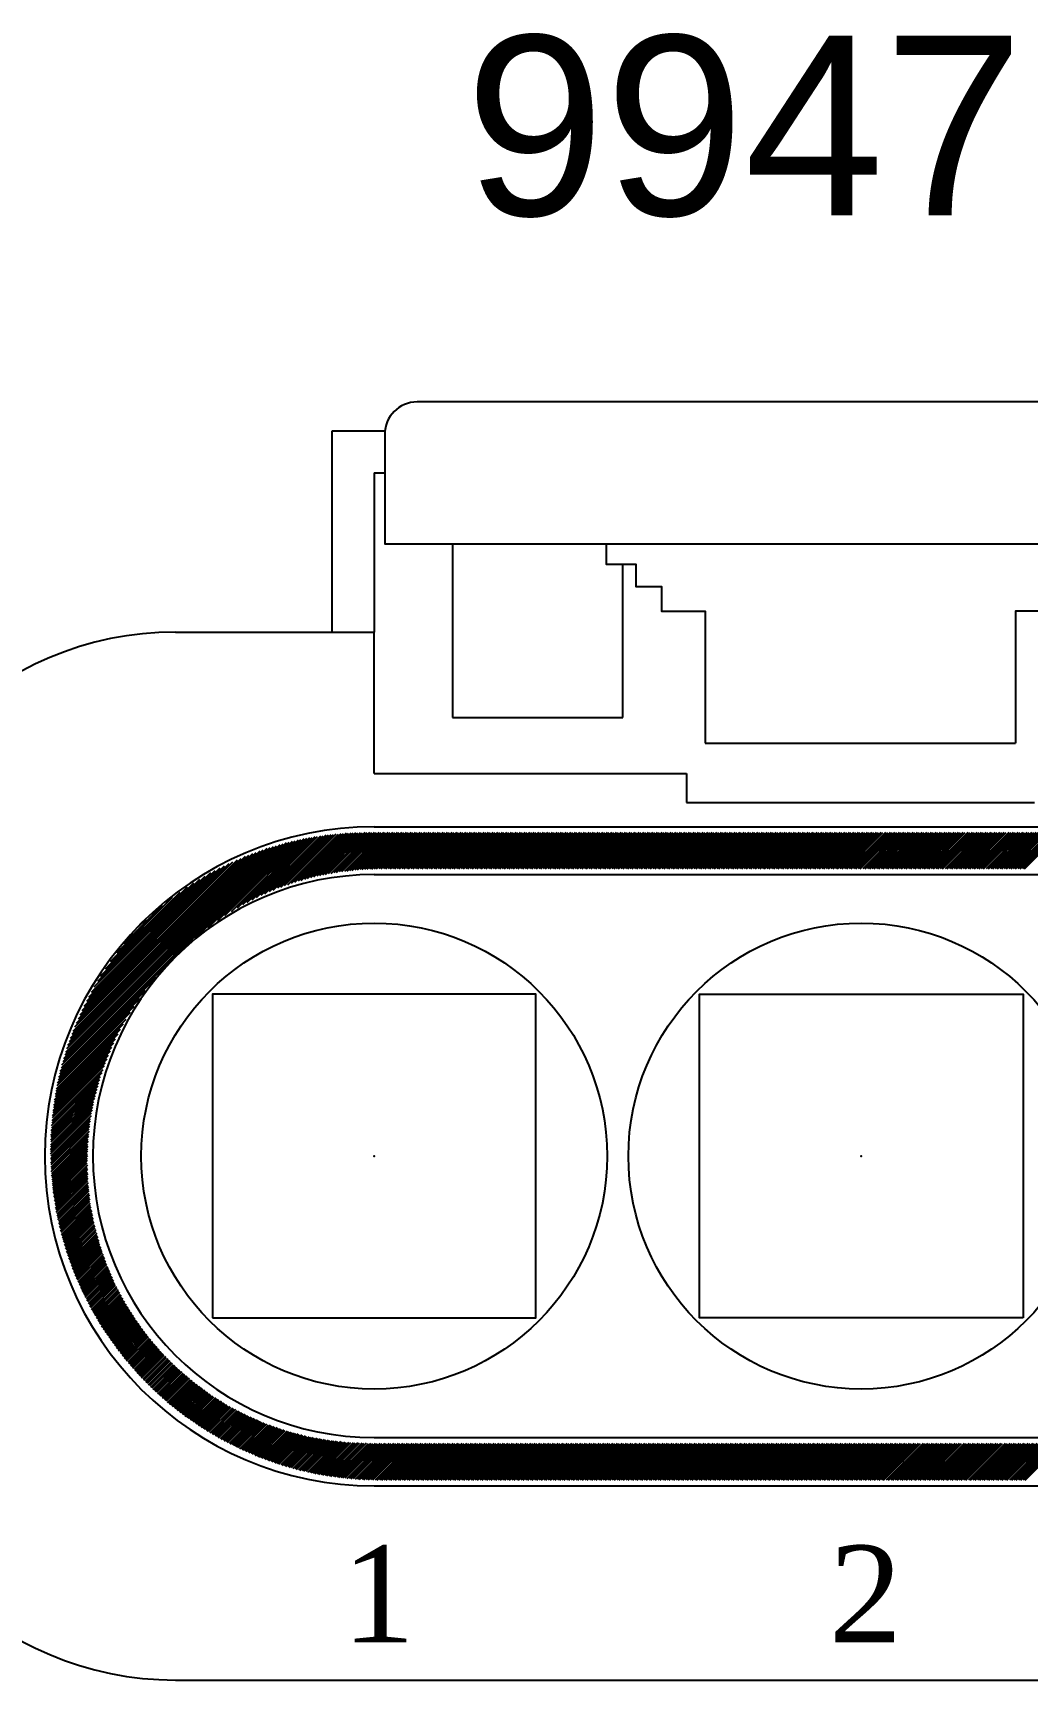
# Model space of a CAD drawing. Header units: millimetres. Extents: x -78 to 6757, y -2226 to 2184.
# Drawn here: x 2584.38 to 2612.05, y 1163.89 to 1209.71 of the extents above; entities that cross this region are included whole.
import ezdxf

# ---------------------------------------------------------------- set-up
doc = ezdxf.new("R2010")
doc.units = ezdxf.units.MM
doc.layers.add('LAYER_0', color=7, linetype='Continuous')
doc.layers.add('SYMBOLS', color=7, linetype='Continuous')
doc.styles.get("Standard").update_dxf_attribs({"font": 'TIMES.TTF'})
doc.linetypes.add('ZIPPED_TUBE', pattern='A,0.0001,-0.25,["~",Standard,S=1,R=0,X=-0.3,Y=-0.6],-0.25', length=0.5001)

# ---------------------------------------------------------------- blocks, each defined once
blk = doc.blocks.new('AMP10_34', base_point=(100.53, 76.388))
at = {"layer": 'LAYER_0', "color": 7}
for points in [[(114.21, 96.307), (86.795, 96.307)], [(84.17, 89.195), (84.17, 95.413)], [(84.17, 95.413), (85.796, 95.413)], [(85.796, 95.307), (85.796, 91.925), (115.21, 91.924), (115.21, 95.31)], [(85.47, 94.113), (85.47, 89.195)], [(85.47, 94.113), (85.796, 94.113)], [(87.887, 91.925), (87.887, 86.56)], [(92.647, 91.925), (92.647, 91.294), (93.557, 91.294), (93.557, 90.603), (94.358, 90.603), (94.358, 89.838), (95.705, 89.838), (95.705, 85.759)], [(108.36, 91.925), (108.36, 91.294), (107.45, 91.294), (107.45, 90.603), (106.65, 90.603), (106.65, 89.838), (105.3, 89.838), (105.3, 85.759)], [(93.155, 86.56), (93.155, 91.294)], [(79.33, 89.195), (85.47, 89.195)], [(85.47, 84.826), (85.47, 89.195)], [(87.887, 86.56), (93.155, 86.56)], [(95.705, 85.759), (105.3, 85.759)], [(85.47, 84.826), (95.124, 84.826)], [(95.124, 84.826), (95.124, 83.926)], [(95.124, 83.926), (105.88, 83.926)], [(84.599, 82.976), (83.118, 81.496)], [(83.215, 81.522), (84.675, 82.982)], [(84.748, 82.984), (83.312, 81.548)], [(83.409, 81.575), (84.82, 82.986)], [(84.894, 82.989), (83.505, 81.6)], [(83.602, 81.627), (84.967, 82.992)], [(85.04, 82.994), (83.699, 81.653)], [(83.787, 81.671), (85.113, 82.996)], [(85.185, 82.998), (83.875, 81.687)], [(83.962, 81.704), (85.258, 83)], [(85.33, 83.001), (84.048, 81.719)], [(84.135, 81.736), (85.4, 83.001)], [(85.471, 83.001), (84.222, 81.752)], [(84.308, 81.768), (85.541, 83.001)], [(85.612, 83.001), (84.392, 81.781)], [(84.472, 81.791), (85.683, 83.001)], [(85.753, 83.001), (84.551, 81.8)], [(84.632, 81.81), (85.824, 83.001)], [(85.894, 83.001), (84.711, 81.819)], [(84.792, 81.828), (85.965, 83.001)], [(86.035, 83.001), (84.871, 81.837)], [(84.952, 81.847), (86.106, 83.001)], [(86.176, 83.001), (85.029, 81.854)], [(85.103, 81.857), (86.247, 83.001)], [(86.318, 83.001), (85.175, 81.859)], [(85.249, 81.863), (86.388, 83.001)], [(86.459, 83.001), (85.323, 81.866)], [(85.396, 81.868), (86.529, 83.001)], [(85.469, 83.179), (115.59, 83.179)], [(86.6, 83.001), (85.47, 81.871)], [(85.544, 81.875), (86.67, 83.001)], [(86.741, 83.001), (85.616, 81.877)], [(85.688, 81.878), (86.811, 83.001)], [(86.882, 83.001), (85.759, 81.878)], [(85.829, 81.878), (86.953, 83.001)], [(87.023, 83.001), (85.9, 81.878)], [(85.97, 81.878), (87.094, 83.001)], [(87.164, 83.001), (86.041, 81.878)], [(86.111, 81.878), (87.235, 83.001)], [(87.305, 83.001), (86.182, 81.878)], [(86.253, 81.878), (87.376, 83.001)], [(87.446, 83.001), (86.323, 81.878)], [(86.394, 81.878), (87.517, 83.001)], [(87.588, 83.001), (86.464, 81.878)], [(86.535, 81.878), (87.658, 83.001)], [(87.729, 83.001), (86.605, 81.878)], [(86.676, 81.878), (87.799, 83.001)], [(87.87, 83.001), (86.746, 81.878)], [(86.817, 81.878), (87.94, 83.001)], [(88.011, 83.001), (86.888, 81.878)], [(86.958, 81.878), (88.081, 83.001)], [(88.152, 83.001), (87.029, 81.878)], [(87.099, 81.878), (88.223, 83.001)], [(88.293, 83.001), (87.17, 81.878)], [(87.24, 81.878), (88.364, 83.001)], [(88.434, 83.001), (87.311, 81.878)], [(87.381, 81.878), (88.505, 83.001)], [(88.575, 83.001), (87.452, 81.878)], [(87.523, 81.878), (88.646, 83.001)], [(88.716, 83.001), (87.593, 81.878)], [(87.664, 81.878), (88.787, 83.001)], [(88.858, 83.001), (87.734, 81.878)], [(87.805, 81.878), (88.928, 83.001)], [(88.999, 83.001), (87.875, 81.878)], [(87.946, 81.878), (89.069, 83.001)], [(89.14, 83.001), (88.016, 81.878)], [(88.087, 81.878), (89.21, 83.001)], [(89.281, 83.001), (88.158, 81.878)], [(88.228, 81.878), (89.351, 83.001)], [(89.422, 83.001), (88.299, 81.878)], [(88.369, 81.878), (89.493, 83.001)], [(89.563, 83.001), (88.44, 81.878)], [(88.51, 81.878), (89.634, 83.001)], [(89.704, 83.001), (88.581, 81.878)], [(88.651, 81.878), (89.775, 83.001)], [(89.845, 83.001), (88.722, 81.878)], [(88.793, 81.878), (89.916, 83.001)], [(89.986, 83.001), (88.863, 81.878)], [(88.934, 81.878), (90.057, 83.001)], [(90.128, 83.001), (89.004, 81.878)], [(89.075, 81.878), (90.198, 83.001)], [(90.269, 83.001), (89.145, 81.878)], [(89.216, 81.878), (90.339, 83.001)], [(90.41, 83.001), (89.286, 81.878)], [(89.357, 81.878), (90.48, 83.001)], [(90.551, 83.001), (89.428, 81.878)], [(89.498, 81.878), (90.621, 83.001)], [(90.692, 83.001), (89.569, 81.878)], [(89.639, 81.878), (90.763, 83.001)], [(90.833, 83.001), (89.71, 81.878)], [(89.78, 81.878), (90.904, 83.001)], [(90.974, 83.001), (89.851, 81.878)], [(89.921, 81.878), (91.045, 83.001)], [(91.115, 83.001), (89.992, 81.878)], [(90.063, 81.878), (91.186, 83.001)], [(91.256, 83.001), (90.133, 81.878)], [(90.204, 81.878), (91.327, 83.001)], [(91.398, 83.001), (90.274, 81.878)], [(90.345, 81.878), (91.468, 83.001)], [(91.539, 83.001), (90.415, 81.878)], [(90.486, 81.878), (91.609, 83.001)], [(91.68, 83.001), (90.556, 81.878)], [(90.627, 81.878), (91.75, 83.001)], [(91.821, 83.001), (90.698, 81.878)], [(90.768, 81.878), (91.891, 83.001)], [(91.962, 83.001), (90.839, 81.878)], [(90.909, 81.878), (92.033, 83.001)], [(92.103, 83.001), (90.98, 81.878)], [(91.05, 81.878), (92.174, 83.001)], [(92.244, 83.001), (91.121, 81.878)], [(91.191, 81.878), (92.315, 83.001)], [(92.385, 83.001), (91.262, 81.878)], [(91.333, 81.878), (92.456, 83.001)], [(92.526, 83.001), (91.403, 81.878)], [(91.474, 81.878), (92.597, 83.001)], [(92.668, 83.001), (91.544, 81.878)], [(91.615, 81.878), (92.738, 83.001)], [(92.809, 83.001), (91.685, 81.878)], [(91.756, 81.878), (92.879, 83.001)], [(92.95, 83.001), (91.826, 81.878)], [(91.897, 81.878), (93.02, 83.001)], [(93.091, 83.001), (91.968, 81.878)], [(92.038, 81.878), (93.161, 83.001)], [(93.232, 83.001), (92.109, 81.878)], [(92.179, 81.878), (93.303, 83.001)], [(93.373, 83.001), (92.25, 81.878)], [(92.32, 81.878), (93.444, 83.001)], [(93.514, 83.001), (92.391, 81.878)], [(92.461, 81.878), (93.585, 83.001)], [(93.655, 83.001), (92.532, 81.878)], [(92.603, 81.878), (93.726, 83.001)], [(93.796, 83.001), (92.673, 81.878)], [(92.744, 81.878), (93.867, 83.001)], [(93.938, 83.001), (92.814, 81.878)], [(92.885, 81.878), (94.008, 83.001)], [(94.079, 83.001), (92.955, 81.878)], [(93.026, 81.878), (94.149, 83.001)], [(94.22, 83.001), (93.096, 81.878)], [(93.167, 81.878), (94.29, 83.001)], [(94.361, 83.001), (93.238, 81.878)], [(93.308, 81.878), (94.431, 83.001)], [(94.502, 83.001), (93.379, 81.878)], [(93.449, 81.878), (94.573, 83.001)], [(94.643, 83.001), (93.52, 81.878)], [(93.59, 81.878), (94.714, 83.001)], [(94.784, 83.001), (93.661, 81.878)], [(93.731, 81.878), (94.855, 83.001)], [(94.925, 83.001), (93.802, 81.878)], [(93.873, 81.878), (94.996, 83.001)], [(95.066, 83.001), (93.943, 81.878)], [(94.014, 81.878), (95.137, 83.001)], [(95.208, 83.001), (94.084, 81.878)], [(94.155, 81.878), (95.278, 83.001)], [(95.349, 83.001), (94.225, 81.878)], [(94.296, 81.878), (95.419, 83.001)], [(95.49, 83.001), (94.366, 81.878)], [(94.437, 81.878), (95.56, 83.001)], [(95.631, 83.001), (94.508, 81.878)], [(94.578, 81.878), (95.701, 83.001)], [(95.772, 83.001), (94.649, 81.878)], [(94.719, 81.878), (95.843, 83.001)], [(95.913, 83.001), (94.79, 81.878)], [(94.86, 81.878), (95.984, 83.001)], [(96.054, 83.001), (94.931, 81.878)], [(95.001, 81.878), (96.125, 83.001)], [(96.195, 83.001), (95.072, 81.878)], [(95.143, 81.878), (96.266, 83.001)], [(96.336, 83.001), (95.213, 81.878)], [(95.284, 81.878), (96.407, 83.001)], [(96.478, 83.001), (95.354, 81.878)], [(95.425, 81.878), (96.548, 83.001)], [(96.619, 83.001), (95.495, 81.878)], [(95.566, 81.878), (96.689, 83.001)], [(96.76, 83.001), (95.636, 81.878)], [(95.707, 81.878), (96.83, 83.001)], [(96.901, 83.001), (95.778, 81.878)], [(95.848, 81.878), (96.971, 83.001)], [(97.042, 83.001), (95.919, 81.878)], [(95.989, 81.878), (97.113, 83.001)], [(97.183, 83.001), (96.06, 81.878)], [(96.13, 81.878), (97.254, 83.001)], [(97.324, 83.001), (96.201, 81.878)], [(96.271, 81.878), (97.395, 83.001)], [(97.465, 83.001), (96.342, 81.878)], [(96.413, 81.878), (97.536, 83.001)], [(97.606, 83.001), (96.483, 81.878)], [(96.554, 81.878), (97.677, 83.001)], [(97.748, 83.001), (96.624, 81.878)], [(96.695, 81.878), (97.818, 83.001)], [(97.889, 83.001), (96.765, 81.878)], [(96.836, 81.878), (97.959, 83.001)], [(98.03, 83.001), (96.906, 81.878)], [(96.977, 81.878), (98.1, 83.001)], [(98.171, 83.001), (97.048, 81.878)], [(97.118, 81.878), (98.241, 83.001)], [(98.312, 83.001), (97.189, 81.878)], [(97.259, 81.878), (98.383, 83.001)], [(98.453, 83.001), (97.33, 81.878)], [(97.4, 81.878), (98.524, 83.001)], [(98.594, 83.001), (97.471, 81.878)], [(97.541, 81.878), (98.665, 83.001)], [(98.735, 83.001), (97.612, 81.878)], [(97.683, 81.878), (98.806, 83.001)], [(98.876, 83.001), (97.753, 81.878)], [(97.824, 81.878), (98.947, 83.001)], [(99.018, 83.001), (97.894, 81.878)], [(97.965, 81.878), (99.088, 83.001)], [(99.159, 83.001), (98.035, 81.878)], [(98.106, 81.878), (99.229, 83.001)], [(99.3, 83.001), (98.176, 81.878)], [(98.247, 81.878), (99.37, 83.001)], [(99.441, 83.001), (98.318, 81.878)], [(98.388, 81.878), (99.511, 83.001)], [(99.582, 83.001), (98.459, 81.878)], [(98.529, 81.878), (99.653, 83.001)], [(99.723, 83.001), (98.6, 81.878)], [(98.67, 81.878), (99.794, 83.001)], [(99.864, 83.001), (98.741, 81.878)], [(98.811, 81.878), (99.935, 83.001)], [(100.01, 83.001), (98.882, 81.878)], [(98.953, 81.878), (100.08, 83.001)], [(100.15, 83.001), (99.023, 81.878)], [(99.094, 81.878), (100.22, 83.001)], [(100.29, 83.001), (99.164, 81.878)], [(99.235, 81.878), (100.36, 83.001)], [(100.43, 83.001), (99.305, 81.878)], [(99.376, 81.878), (100.5, 83.001)], [(100.57, 83.001), (99.446, 81.878)], [(99.517, 81.878), (100.64, 83.001)], [(100.71, 83.001), (99.588, 81.878)], [(99.658, 81.878), (100.78, 83.001)], [(100.85, 83.001), (99.729, 81.878)], [(99.799, 81.878), (100.92, 83.001)], [(100.99, 83.001), (99.87, 81.878)], [(99.94, 81.878), (101.06, 83.001)], [(101.13, 83.001), (100.01, 81.878)], [(100.08, 81.878), (101.2, 83.001)], [(101.28, 83.001), (100.15, 81.878)], [(100.22, 81.878), (101.35, 83.001)], [(101.42, 83.001), (100.29, 81.878)], [(100.36, 81.878), (101.49, 83.001)], [(101.56, 83.001), (100.43, 81.878)], [(100.5, 81.878), (101.63, 83.001)], [(101.7, 83.001), (100.58, 81.878)], [(100.65, 81.878), (101.77, 83.001)], [(101.84, 83.001), (100.72, 81.878)], [(100.79, 81.878), (101.91, 83.001)], [(101.98, 83.001), (100.86, 81.878)], [(100.93, 81.878), (102.05, 83.001)], [(102.12, 83.001), (101, 81.878)], [(101.07, 81.878), (102.19, 83.001)], [(102.26, 83.001), (101.14, 81.878)], [(101.21, 81.878), (102.33, 83.001)], [(102.4, 83.001), (101.28, 81.878)], [(101.35, 81.878), (102.47, 83.001)], [(102.55, 83.001), (101.42, 81.878)], [(101.49, 81.878), (102.62, 83.001)], [(102.69, 83.001), (101.56, 81.878)], [(101.63, 81.878), (102.76, 83.001)], [(102.83, 83.001), (101.7, 81.878)], [(101.77, 81.878), (102.9, 83.001)], [(102.97, 83.001), (101.85, 81.878)], [(101.92, 81.878), (103.04, 83.001)], [(103.11, 83.001), (101.99, 81.878)], [(102.06, 81.878), (103.18, 83.001)], [(103.25, 83.001), (102.13, 81.878)], [(102.2, 81.878), (103.32, 83.001)], [(103.39, 83.001), (102.27, 81.878)], [(102.34, 81.878), (103.46, 83.001)], [(103.53, 83.001), (102.41, 81.878)], [(102.48, 81.878), (103.6, 83.001)], [(103.67, 83.001), (102.55, 81.878)], [(102.62, 81.878), (103.74, 83.001)], [(103.82, 83.001), (102.69, 81.878)], [(102.76, 81.878), (103.89, 83.001)], [(103.96, 83.001), (102.83, 81.878)], [(102.9, 81.878), (104.03, 83.001)], [(104.1, 83.001), (102.97, 81.878)], [(103.04, 81.878), (104.17, 83.001)], [(104.24, 83.001), (103.12, 81.878)], [(103.19, 81.878), (104.31, 83.001)], [(104.38, 83.001), (103.26, 81.878)], [(103.33, 81.878), (104.45, 83.001)], [(104.52, 83.001), (103.4, 81.878)], [(103.47, 81.878), (104.59, 83.001)], [(104.66, 83.001), (103.54, 81.878)], [(103.61, 81.878), (104.73, 83.001)], [(104.8, 83.001), (103.68, 81.878)], [(103.75, 81.878), (104.87, 83.001)], [(104.94, 83.001), (103.82, 81.878)], [(103.89, 81.878), (105.01, 83.001)], [(105.09, 83.001), (103.96, 81.878)], [(104.03, 81.878), (105.16, 83.001)], [(105.23, 83.001), (104.1, 81.878)], [(104.17, 81.878), (105.3, 83.001)], [(105.37, 83.001), (104.24, 81.878)], [(104.31, 81.878), (105.44, 83.001)], [(105.51, 83.001), (104.39, 81.878)], [(104.46, 81.878), (105.58, 83.001)], [(105.65, 83.001), (104.53, 81.878)], [(104.6, 81.878), (105.72, 83.001)], [(105.79, 83.001), (104.67, 81.878)], [(104.74, 81.878), (105.86, 83.001)], [(105.93, 83.001), (104.81, 81.878)], [(104.88, 81.878), (106, 83.001)], [(106.07, 83.001), (104.95, 81.878)], [(105.02, 81.878), (106.14, 83.001)], [(106.21, 83.001), (105.09, 81.878)], [(105.16, 81.878), (106.28, 83.001)], [(106.36, 83.001), (105.23, 81.878)], [(105.3, 81.878), (106.43, 83.001)], [(106.5, 83.001), (105.37, 81.878)], [(105.44, 81.878), (106.57, 83.001)], [(106.64, 83.001), (105.51, 81.878)], [(105.58, 81.878), (106.71, 83.001)], [(75.766, 75.625), (82.843, 82.702)], [(82.751, 82.681), (75.788, 75.718)], [(75.817, 75.817), (82.651, 82.651)], [(82.552, 82.622), (75.846, 75.916)], [(75.875, 76.016), (82.451, 82.592)], [(82.351, 82.563), (75.904, 76.116)], [(75.933, 76.215), (82.251, 82.533)], [(82.15, 82.503), (75.961, 76.314)], [(82.933, 82.721), (79.94, 79.728)], [(80.338, 80.056), (83.025, 82.742)], [(83.115, 82.762), (80.625, 80.272)], [(80.857, 80.434), (83.205, 82.782)], [(83.297, 82.803), (81.048, 80.554)], [(81.239, 80.674), (83.387, 82.823)], [(83.471, 82.836), (81.4, 80.765)], [(81.545, 80.84), (83.555, 82.849)], [(83.639, 82.863), (81.69, 80.913)], [(81.835, 80.988), (83.722, 82.876)], [(83.806, 82.889), (81.967, 81.05)], [(82.094, 81.106), (83.89, 82.902)], [(83.974, 82.915), (82.221, 81.163)], [(82.349, 81.22), (84.054, 82.925)], [(84.133, 82.933), (82.476, 81.276)], [(82.583, 81.313), (84.21, 82.94)], [(84.288, 82.947), (82.691, 81.35)], [(82.799, 81.387), (84.365, 82.954)], [(84.443, 82.962), (82.907, 81.425)], [(83.015, 81.462), (84.521, 82.968)], [(76.001, 76.424), (82.04, 82.463)], [(81.93, 82.424), (76.041, 76.535)], [(76.081, 76.646), (81.82, 82.384)], [(81.709, 82.344), (76.121, 76.756)], [(76.161, 76.866), (81.599, 82.305)], [(81.48, 82.256), (76.208, 76.984)], [(76.264, 77.111), (81.354, 82.201)], [(81.229, 82.146), (76.32, 77.237)], [(76.375, 77.363), (81.102, 82.09)], [(80.976, 82.035), (76.431, 77.489)], [(76.502, 77.63), (80.837, 81.966)], [(80.696, 81.896), (76.574, 77.774)], [(76.647, 77.917), (80.555, 81.825)], [(80.414, 81.755), (76.721, 78.061)], [(76.817, 78.228), (80.245, 81.656)], [(80.069, 81.551), (76.915, 78.397)], [(85.47, 81.702), (115.59, 81.702)], [(77.013, 78.565), (79.893, 81.445)], [(79.686, 81.309), (77.154, 78.777)], [(77.317, 79.011), (79.467, 81.16)], [(79.226, 80.99), (77.508, 79.272)], [(77.738, 79.573), (78.925, 80.759)], [(78.407, 80.312), (78.166, 80.071)], [(78.716, 78.505), (75.745, 75.534)], [(75.724, 75.442), (78.4, 78.118)], [(80.47, 68.001), (90.47, 68.001), (90.47, 78.001), (80.47, 78.001), (80.47, 68.001)], [(105.53, 68.001), (95.529, 68.001), (95.529, 78.001), (105.53, 78.001), (105.53, 68.001)], [(77.928, 77.434), (75.663, 75.169)], [(75.684, 75.26), (78.054, 77.63)], [(78.214, 77.861), (75.704, 75.352)], [(75.616, 74.911), (77.628, 76.923)], [(77.708, 77.073), (75.629, 74.994)], [(75.643, 75.078), (77.801, 77.237)], [(75.564, 74.577), (77.359, 76.371)], [(77.412, 76.495), (75.577, 74.659)], [(75.59, 74.743), (77.469, 76.623)], [(77.549, 76.773), (75.603, 74.827)], [(75.526, 74.256), (77.163, 75.893)], [(77.2, 76.001), (75.534, 74.334)], [(75.54, 74.411), (77.253, 76.124)], [(77.306, 76.248), (75.551, 74.493)], [(76.98, 75.357), (75.489, 73.867)], [(75.497, 73.945), (77.013, 75.461)], [(77.051, 75.569), (75.504, 74.022)], [(75.512, 74.1), (77.088, 75.677)], [(77.125, 75.785), (75.518, 74.178)], [(75.474, 73.498), (76.849, 74.873)], [(76.875, 74.97), (75.476, 73.571)], [(75.478, 73.644), (76.901, 75.066)], [(76.927, 75.163), (75.481, 73.717)], [(75.483, 73.79), (76.954, 75.26)], [(75.465, 73.207), (76.769, 74.512)], [(76.752, 74.423), (75.465, 73.137)], [(76.786, 74.599), (75.467, 73.28)], [(75.467, 73.069), (76.734, 74.335)], [(75.47, 73.353), (76.804, 74.687)], [(76.822, 74.776), (75.472, 73.426)], [(76.716, 74.247), (75.47, 73)], [(75.471, 72.931), (76.7, 74.16)], [(76.687, 74.076), (75.473, 72.862)], [(75.475, 72.794), (76.679, 73.998)], [(76.67, 73.919), (75.477, 72.726)], [(75.48, 72.657), (76.662, 73.84)], [(76.654, 73.761), (75.482, 72.589)], [(75.485, 72.522), (76.645, 73.681)], [(76.637, 73.603), (75.491, 72.457)], [(75.497, 72.393), (76.628, 73.524)], [(76.622, 73.447), (75.503, 72.328)], [(75.509, 72.264), (76.619, 73.374)], [(76.616, 73.3), (75.515, 72.199)], [(75.521, 72.135), (76.614, 73.227)], [(76.611, 73.153), (75.527, 72.07)], [(75.534, 72.006), (76.607, 73.08)], [(76.605, 73.007), (75.539, 71.941)], [(75.546, 71.877), (76.602, 72.933)], [(76.6, 72.86), (75.556, 71.816)], [(75.566, 71.756), (76.599, 72.789)], [(76.602, 72.721), (75.574, 71.694)], [(75.584, 71.633), (76.604, 72.653)], [(76.607, 72.586), (75.594, 71.573)], [(75.603, 71.511), (76.61, 72.517)], [(76.613, 72.45), (75.613, 71.45)], [(75.622, 71.388), (76.615, 72.382)], [(76.617, 72.313), (75.632, 71.328)], [(75.642, 71.267), (76.621, 72.246)], [(76.623, 72.178), (75.654, 71.209)], [(75.667, 71.151), (76.629, 72.114)], [(76.636, 72.05), (75.68, 71.094)], [(75.693, 71.037), (76.644, 71.987)], [(76.65, 71.923), (75.706, 70.978)], [(75.719, 70.921), (76.657, 71.859)], [(76.664, 71.795), (75.732, 70.864)], [(75.745, 70.806), (76.67, 71.731)], [(76.677, 71.667), (75.758, 70.749)], [(75.771, 70.691), (76.683, 71.603)], [(76.69, 71.539), (75.785, 70.634)], [(75.8, 70.579), (76.701, 71.48)], [(76.713, 71.422), (75.816, 70.524)], [(75.832, 70.47), (76.724, 71.362)], [(76.736, 71.304), (75.848, 70.415)], [(75.864, 70.361), (76.747, 71.244)], [(76.759, 71.186), (75.88, 70.306)], [(75.895, 70.251), (76.771, 71.126)], [(76.783, 71.068), (75.912, 70.197)], [(75.927, 70.142), (76.794, 71.008)], [(76.806, 70.95), (75.944, 70.088)], [(75.959, 70.032), (76.818, 70.891)], [(76.832, 70.835), (75.978, 69.981)], [(75.997, 69.929), (76.848, 70.78)], [(76.862, 70.724), (76.015, 69.877)], [(76.034, 69.825), (76.877, 70.669)], [(76.892, 70.612), (76.053, 69.773)], [(76.072, 69.722), (76.907, 70.557)], [(76.923, 70.502), (76.089, 69.669)], [(76.108, 69.617), (76.937, 70.446)], [(76.952, 70.391), (76.127, 69.565)], [(76.145, 69.513), (76.968, 70.336)], [(76.982, 70.279), (76.164, 69.461)], [(76.184, 69.411), (77, 70.226)], [(77.017, 70.174), (76.205, 69.361)], [(76.227, 69.313), (77.036, 70.122)], [(77.054, 70.069), (76.248, 69.263)], [(76.27, 69.214), (77.073, 70.017)], [(77.09, 69.964), (76.292, 69.166)], [(76.313, 69.116), (77.109, 69.912)], [(77.127, 69.859), (76.335, 69.068)], [(76.356, 69.018), (77.145, 69.808)], [(77.163, 69.755), (76.378, 68.97)], [(76.399, 68.92), (77.182, 69.703)], [(77.199, 69.65), (76.421, 68.872)], [(76.443, 68.823), (77.22, 69.6)], [(77.241, 69.551), (76.467, 68.777)], [(76.49, 68.729), (77.262, 69.501)], [(77.284, 69.453), (76.515, 68.683)], [(76.538, 68.636), (77.305, 69.403)], [(77.326, 69.353), (76.562, 68.589)], [(76.585, 68.542), (77.347, 69.304)], [(77.368, 69.254), (76.61, 68.496)], [(76.634, 68.449), (77.39, 69.206)], [(77.411, 69.156), (76.657, 68.402)], [(76.681, 68.356), (77.432, 69.106)], [(77.453, 69.057), (76.704, 68.308)], [(76.729, 68.262), (77.477, 69.01)], [(77.501, 68.964), (76.755, 68.218)], [(76.78, 68.173), (77.526, 68.918)], [(77.55, 68.872), (76.807, 68.129)], [(76.832, 68.083), (77.575, 68.826)], [(77.6, 68.78), (76.859, 68.039)], [(76.884, 67.994), (77.624, 68.734)], [(77.648, 68.687), (76.911, 67.95)], [(76.936, 67.905), (77.672, 68.641)], [(77.697, 68.595), (76.962, 67.861)], [(76.989, 67.817), (77.722, 68.55)], [(77.746, 68.503), (77.014, 67.771)], [(77.041, 67.727), (77.772, 68.458)], [(77.799, 68.415), (77.068, 67.684)], [(77.098, 67.643), (77.827, 68.372)], [(77.854, 68.329), (77.127, 67.602)], [(77.155, 67.56), (77.882, 68.286)], [(77.909, 68.243), (77.185, 67.519)], [(77.214, 67.477), (77.937, 68.2)], [(77.964, 68.157), (77.242, 67.435)], [(77.272, 67.394), (77.992, 68.114)], [(78.02, 68.071), (77.301, 67.352)], [(77.329, 67.311), (78.047, 68.028)], [(78.075, 67.985), (77.358, 67.269)], [(77.388, 67.228), (78.102, 67.942)], [(78.131, 67.9), (77.417, 67.186)], [(77.447, 67.146), (78.161, 67.86)], [(78.19, 67.819), (77.478, 67.107)], [(77.508, 67.066), (78.22, 67.778)], [(78.25, 67.737), (77.539, 67.026)], [(77.57, 66.986), (78.28, 67.696)], [(78.31, 67.656), (77.601, 66.947)], [(77.63, 66.906), (78.339, 67.615)], [(78.368, 67.573), (77.661, 66.866)], [(77.692, 66.827), (78.398, 67.532)], [(78.427, 67.491), (77.723, 66.787)], [(77.753, 66.746), (78.457, 67.451)], [(78.487, 67.41), (77.784, 66.706)], [(77.816, 66.668), (78.519, 67.371)], [(78.552, 67.334), (77.849, 66.63)], [(77.882, 66.593), (78.585, 67.296)], [(78.617, 67.258), (77.915, 66.555)], [(77.947, 66.517), (78.65, 67.22)], [(78.682, 67.182), (77.98, 66.479)], [(78.013, 66.442), (78.715, 67.144)], [(78.748, 67.107), (78.046, 66.404)], [(78.079, 66.367), (78.78, 67.068)], [(78.813, 67.031), (78.112, 66.329)], [(78.145, 66.292), (78.846, 66.993)], [(78.878, 66.954), (78.178, 66.254)], [(78.211, 66.217), (78.911, 66.917)], [(78.946, 66.881), (78.244, 66.179)], [(78.28, 66.144), (78.981, 66.845)], [(79.016, 66.81), (78.315, 66.109)], [(78.35, 66.074), (79.051, 66.775)], [(79.087, 66.739), (78.386, 66.038)], [(78.421, 66.003), (79.122, 66.704)], [(79.157, 66.669), (78.456, 65.968)], [(78.491, 65.933), (79.193, 66.634)], [(79.228, 66.598), (78.527, 65.897)], [(78.562, 65.862), (79.263, 66.563)], [(79.298, 66.528), (78.597, 65.827)], [(78.633, 65.791), (79.334, 66.493)], [(79.369, 66.457), (78.668, 65.756)], [(78.705, 65.723), (79.408, 66.425)], [(79.445, 66.392), (78.743, 65.69)], [(78.779, 65.656), (79.484, 66.36)], [(79.522, 66.328), (78.817, 65.623)], [(78.854, 65.59), (79.56, 66.295)], [(79.598, 66.263), (78.892, 65.557)], [(78.929, 65.524), (79.636, 66.23)], [(79.674, 66.198), (78.965, 65.489)], [(79.003, 65.456), (79.713, 66.166)], [(79.75, 66.133), (79.04, 65.423)], [(79.078, 65.39), (79.789, 66.101)], [(79.828, 66.069), (79.114, 65.356)], [(79.152, 65.323), (79.865, 66.036)], [(79.905, 66.005), (79.191, 65.292)], [(79.231, 65.261), (79.946, 65.976)], [(79.985, 65.945), (79.272, 65.231)], [(79.312, 65.2), (80.026, 65.915)], [(80.066, 65.884), (79.351, 65.17)], [(79.392, 65.14), (80.106, 65.854)], [(80.146, 65.823), (79.432, 65.109)], [(79.471, 65.078), (80.187, 65.794)], [(80.227, 65.763), (79.511, 65.047)], [(79.552, 65.017), (80.267, 65.733)], [(80.307, 65.702), (79.592, 64.987)], [(79.631, 64.956), (80.348, 65.672)], [(80.388, 65.641), (79.672, 64.926)], [(79.714, 64.897), (80.431, 65.614)], [(80.474, 65.586), (79.756, 64.869)], [(79.798, 64.84), (80.517, 65.559)], [(80.561, 65.532), (79.84, 64.811)], [(79.882, 64.783), (80.604, 65.505)], [(80.647, 65.477), (79.925, 64.755)], [(79.966, 64.726), (80.69, 65.45)], [(80.734, 65.423), (80.008, 64.698)], [(80.05, 64.669), (80.777, 65.396)], [(80.82, 65.368), (80.092, 64.64)], [(80.134, 64.612), (80.863, 65.341)], [(80.907, 65.314), (80.176, 64.583)], [(80.22, 64.557), (80.95, 65.286)], [(80.996, 65.262), (80.264, 64.53)], [(80.308, 64.504), (81.042, 65.238)], [(81.09, 65.215), (80.352, 64.477)], [(80.396, 64.451), (81.136, 65.191)], [(81.182, 65.166), (80.44, 64.424)], [(80.485, 64.398), (81.229, 65.142)], [(81.276, 65.119), (80.529, 64.371)], [(80.573, 64.345), (81.322, 65.095)], [(81.369, 65.07), (80.617, 64.319)], [(80.661, 64.292), (81.416, 65.047)], [(81.462, 65.023), (80.705, 64.266)], [(80.749, 64.239), (81.509, 64.999)], [(81.557, 64.977), (80.797, 64.216)], [(80.844, 64.193), (81.606, 64.955)], [(81.654, 64.933), (80.89, 64.169)], [(80.938, 64.145), (81.704, 64.912)], [(81.752, 64.89), (80.985, 64.122)], [(81.031, 64.098), (81.801, 64.868)], [(81.851, 64.847), (81.079, 64.075)], [(81.126, 64.052), (81.899, 64.825)], [(81.948, 64.803), (81.173, 64.028)], [(81.22, 64.004), (81.997, 64.782)], [(82.046, 64.76), (81.267, 63.981)], [(81.314, 63.957), (82.095, 64.739)], [(82.145, 64.718), (81.363, 63.936)], [(81.412, 63.914), (82.198, 64.7)], [(82.25, 64.681), (81.461, 63.893)], [(81.51, 63.871), (82.303, 64.664)], [(82.354, 64.645), (81.559, 63.85)], [(81.608, 63.828), (82.407, 64.627)], [(82.459, 64.608), (81.658, 63.807)], [(81.706, 63.785), (82.512, 64.591)], [(82.564, 64.572), (81.755, 63.763)], [(81.804, 63.742), (82.617, 64.554)], [(82.669, 64.536), (81.853, 63.72)], [(81.902, 63.699), (82.721, 64.518)], [(82.777, 64.503), (81.954, 63.68)], [(82.006, 63.662), (82.832, 64.487)], [(82.887, 64.472), (82.058, 63.643)], [(82.11, 63.624), (82.943, 64.457)], [(82.998, 64.442), (82.161, 63.605)], [(82.213, 63.587), (83.054, 64.428)], [(83.109, 64.412), (82.265, 63.568)], [(82.317, 63.549), (83.165, 64.397)], [(83.221, 64.382), (82.369, 63.53)], [(82.42, 63.512), (83.276, 64.367)], [(83.331, 64.352), (82.472, 63.493)], [(82.525, 63.475), (83.388, 64.338)], [(83.448, 64.327), (82.58, 63.46)], [(82.634, 63.443), (83.507, 64.316)], [(83.567, 64.305), (82.688, 63.427)], [(82.743, 63.411), (83.627, 64.294)], [(83.686, 64.283), (82.797, 63.395)], [(82.853, 63.379), (83.746, 64.272)], [(83.805, 64.261), (82.907, 63.363)], [(82.961, 63.346), (83.865, 64.25)], [(83.924, 64.239), (83.016, 63.331)], [(83.07, 63.314), (83.984, 64.228)], [(84.045, 64.219), (83.125, 63.299)], [(83.183, 63.287), (84.108, 64.212)], [(84.172, 64.205), (83.241, 63.273)], [(83.298, 63.26), (84.235, 64.197)], [(84.298, 64.19), (83.356, 63.248)], [(83.414, 63.235), (84.361, 64.182)], [(84.425, 64.175), (83.471, 63.222)], [(83.53, 63.21), (84.488, 64.168)], [(84.55, 64.16), (83.587, 63.196)], [(83.644, 63.183), (84.613, 64.152)], [(84.679, 64.148), (83.703, 63.171)], [(83.761, 63.159), (84.748, 64.145)], [(84.815, 64.142), (83.823, 63.15)], [(83.883, 63.14), (84.883, 64.14)], [(85.47, 64.301), (115.59, 64.301)], [(84.951, 64.137), (83.944, 63.13)], [(84.006, 63.121), (85.019, 64.134)], [(85.087, 64.132), (84.066, 63.111)], [(84.127, 63.101), (85.154, 64.129)], [(85.223, 64.127), (84.189, 63.093)], [(84.249, 63.083), (85.29, 64.123)], [(85.361, 64.123), (84.311, 63.074)], [(84.372, 63.064), (85.431, 64.123)], [(85.502, 64.123), (84.436, 63.057)], [(84.501, 63.052), (85.572, 64.123)], [(85.643, 64.123), (84.565, 63.045)], [(84.63, 63.04), (85.713, 64.123)], [(85.784, 64.123), (84.694, 63.033)], [(84.759, 63.028), (85.855, 64.123)], [(85.925, 64.123), (84.823, 63.021)], [(84.888, 63.015), (85.996, 64.123)], [(86.066, 64.123), (84.952, 63.009)], [(85.017, 63.003), (86.137, 64.123)], [(86.207, 64.123), (85.085, 63.001)], [(85.153, 62.999), (86.278, 64.123)], [(86.348, 64.123), (85.222, 62.997)], [(85.29, 62.995), (86.419, 64.123)], [(86.49, 64.123), (85.358, 62.992)], [(85.427, 62.99), (86.56, 64.123)], [(86.631, 64.123), (85.496, 62.989)], [(85.565, 62.987), (86.701, 64.123)], [(86.772, 64.123), (85.633, 62.985)], [(85.702, 62.984), (86.842, 64.123)], [(86.913, 64.123), (85.773, 62.984)], [(85.844, 62.984), (86.983, 64.123)], [(87.054, 64.123), (85.914, 62.984)], [(85.985, 62.984), (87.125, 64.123)], [(87.195, 64.123), (86.055, 62.984)], [(86.126, 62.984), (87.266, 64.123)], [(87.336, 64.123), (86.196, 62.984)], [(86.267, 62.984), (87.407, 64.123)], [(87.477, 64.123), (86.337, 62.984)], [(86.408, 62.984), (87.548, 64.123)], [(87.618, 64.123), (86.479, 62.984)], [(86.549, 62.984), (87.689, 64.123)], [(87.76, 64.123), (86.62, 62.984)], [(86.69, 62.984), (87.83, 64.123)], [(87.901, 64.123), (86.761, 62.984)], [(86.831, 62.984), (87.971, 64.123)], [(88.042, 64.123), (86.902, 62.984)], [(86.972, 62.984), (88.112, 64.123)], [(88.183, 64.123), (87.043, 62.984)], [(87.114, 62.984), (88.253, 64.123)], [(88.324, 64.123), (87.184, 62.984)], [(87.255, 62.984), (88.395, 64.123)], [(88.465, 64.123), (87.325, 62.984)], [(87.396, 62.984), (88.536, 64.123)], [(88.606, 64.123), (87.466, 62.984)], [(87.537, 62.984), (88.677, 64.123)], [(88.747, 64.123), (87.607, 62.984)], [(87.678, 62.984), (88.818, 64.123)], [(88.888, 64.123), (87.749, 62.984)], [(87.819, 62.984), (88.959, 64.123)], [(89.03, 64.123), (87.89, 62.984)], [(87.96, 62.984), (89.1, 64.123)], [(89.171, 64.123), (88.031, 62.984)], [(88.101, 62.984), (89.241, 64.123)], [(89.312, 64.123), (88.172, 62.984)], [(88.242, 62.984), (89.382, 64.123)], [(89.453, 64.123), (88.313, 62.984)], [(88.384, 62.984), (89.523, 64.123)], [(89.594, 64.123), (88.454, 62.984)], [(88.525, 62.984), (89.665, 64.123)], [(89.735, 64.123), (88.595, 62.984)], [(88.666, 62.984), (89.806, 64.123)], [(89.876, 64.123), (88.736, 62.984)], [(88.807, 62.984), (89.947, 64.123)], [(90.017, 64.123), (88.877, 62.984)], [(88.948, 62.984), (90.088, 64.123)], [(90.158, 64.123), (89.019, 62.984)], [(89.089, 62.984), (90.229, 64.123)], [(90.3, 64.123), (89.16, 62.984)], [(89.23, 62.984), (90.37, 64.123)], [(90.441, 64.123), (89.301, 62.984)], [(89.371, 62.984), (90.511, 64.123)], [(90.582, 64.123), (89.442, 62.984)], [(89.512, 62.984), (90.652, 64.123)], [(90.723, 64.123), (89.583, 62.984)], [(89.654, 62.984), (90.793, 64.123)], [(90.864, 64.123), (89.724, 62.984)], [(89.795, 62.984), (90.935, 64.123)], [(91.005, 64.123), (89.865, 62.984)], [(89.936, 62.984), (91.076, 64.123)], [(91.146, 64.123), (90.006, 62.984)], [(90.077, 62.984), (91.217, 64.123)], [(91.287, 64.123), (90.147, 62.984)], [(90.218, 62.984), (91.358, 64.123)], [(91.428, 64.123), (90.289, 62.984)], [(90.359, 62.984), (91.499, 64.123)], [(91.57, 64.123), (90.43, 62.984)], [(90.5, 62.984), (91.64, 64.123)], [(91.711, 64.123), (90.571, 62.984)], [(90.641, 62.984), (91.781, 64.123)], [(91.852, 64.123), (90.712, 62.984)], [(90.782, 62.984), (91.922, 64.123)], [(91.993, 64.123), (90.853, 62.984)], [(90.924, 62.984), (92.063, 64.123)], [(92.134, 64.123), (90.994, 62.984)], [(91.065, 62.984), (92.205, 64.123)], [(92.275, 64.123), (91.135, 62.984)], [(91.206, 62.984), (92.346, 64.123)], [(92.416, 64.123), (91.276, 62.984)], [(91.347, 62.984), (92.487, 64.123)], [(92.557, 64.123), (91.417, 62.984)], [(91.488, 62.984), (92.628, 64.123)], [(92.698, 64.123), (91.559, 62.984)], [(91.629, 62.984), (92.769, 64.123)], [(92.84, 64.123), (91.7, 62.984)], [(91.77, 62.984), (92.91, 64.123)], [(92.981, 64.123), (91.841, 62.984)], [(91.911, 62.984), (93.051, 64.123)], [(93.122, 64.123), (91.982, 62.984)], [(92.052, 62.984), (93.192, 64.123)], [(93.263, 64.123), (92.123, 62.984)], [(92.194, 62.984), (93.333, 64.123)], [(93.404, 64.123), (92.264, 62.984)], [(92.335, 62.984), (93.475, 64.123)], [(93.545, 64.123), (92.405, 62.984)], [(92.476, 62.984), (93.616, 64.123)], [(93.686, 64.123), (92.546, 62.984)], [(92.617, 62.984), (93.757, 64.123)], [(93.827, 64.123), (92.687, 62.984)], [(92.758, 62.984), (93.898, 64.123)], [(93.968, 64.123), (92.829, 62.984)], [(92.899, 62.984), (94.039, 64.123)], [(94.11, 64.123), (92.97, 62.984)], [(93.04, 62.984), (94.18, 64.123)], [(94.251, 64.123), (93.111, 62.984)], [(93.181, 62.984), (94.321, 64.123)], [(94.392, 64.123), (93.252, 62.984)], [(93.322, 62.984), (94.462, 64.123)], [(94.533, 64.123), (93.393, 62.984)], [(93.464, 62.984), (94.603, 64.123)], [(94.674, 64.123), (93.534, 62.984)], [(93.605, 62.984), (94.745, 64.123)], [(94.815, 64.123), (93.675, 62.984)], [(93.746, 62.984), (94.886, 64.123)], [(94.956, 64.123), (93.816, 62.984)], [(93.887, 62.984), (95.027, 64.123)], [(95.097, 64.123), (93.957, 62.984)], [(94.028, 62.984), (95.168, 64.123)], [(95.238, 64.123), (94.099, 62.984)], [(94.169, 62.984), (95.309, 64.123)], [(95.38, 64.123), (94.24, 62.984)], [(94.31, 62.984), (95.45, 64.123)], [(95.521, 64.123), (94.381, 62.984)], [(94.451, 62.984), (95.591, 64.123)], [(95.662, 64.123), (94.522, 62.984)], [(94.592, 62.984), (95.732, 64.123)], [(95.803, 64.123), (94.663, 62.984)], [(94.734, 62.984), (95.873, 64.123)], [(95.944, 64.123), (94.804, 62.984)], [(94.875, 62.984), (96.015, 64.123)], [(96.085, 64.123), (94.945, 62.984)], [(95.016, 62.984), (96.156, 64.123)], [(96.226, 64.123), (95.086, 62.984)], [(95.157, 62.984), (96.297, 64.123)], [(96.367, 64.123), (95.227, 62.984)], [(95.298, 62.984), (96.438, 64.123)], [(96.508, 64.123), (95.369, 62.984)], [(95.439, 62.984), (96.579, 64.123)], [(96.65, 64.123), (95.51, 62.984)], [(95.58, 62.984), (96.72, 64.123)], [(96.791, 64.123), (95.651, 62.984)], [(95.721, 62.984), (96.861, 64.123)], [(96.932, 64.123), (95.792, 62.984)], [(95.862, 62.984), (97.002, 64.123)], [(97.073, 64.123), (95.933, 62.984)], [(96.004, 62.984), (97.143, 64.123)], [(97.214, 64.123), (96.074, 62.984)], [(96.145, 62.984), (97.285, 64.123)], [(97.355, 64.123), (96.215, 62.984)], [(96.286, 62.984), (97.426, 64.123)], [(97.496, 64.123), (96.356, 62.984)], [(96.427, 62.984), (97.567, 64.123)], [(97.637, 64.123), (96.497, 62.984)], [(96.568, 62.984), (97.708, 64.123)], [(97.778, 64.123), (96.639, 62.984)], [(96.709, 62.984), (97.849, 64.123)], [(97.92, 64.123), (96.78, 62.984)], [(96.85, 62.984), (97.99, 64.123)], [(98.061, 64.123), (96.921, 62.984)], [(96.991, 62.984), (98.131, 64.123)], [(98.202, 64.123), (97.062, 62.984)], [(97.132, 62.984), (98.272, 64.123)], [(98.343, 64.123), (97.203, 62.984)], [(97.274, 62.984), (98.413, 64.123)], [(98.484, 64.123), (97.344, 62.984)], [(97.415, 62.984), (98.555, 64.123)], [(98.625, 64.123), (97.485, 62.984)], [(97.556, 62.984), (98.696, 64.123)], [(98.766, 64.123), (97.626, 62.984)], [(97.697, 62.984), (98.837, 64.123)], [(98.907, 64.123), (97.767, 62.984)], [(97.838, 62.984), (98.978, 64.123)], [(99.048, 64.123), (97.909, 62.984)], [(97.979, 62.984), (99.119, 64.123)], [(99.19, 64.123), (98.05, 62.984)], [(98.12, 62.984), (99.26, 64.123)], [(99.331, 64.123), (98.191, 62.984)], [(98.261, 62.984), (99.401, 64.123)], [(99.472, 64.123), (98.332, 62.984)], [(98.402, 62.984), (99.542, 64.123)], [(99.613, 64.123), (98.473, 62.984)], [(98.544, 62.984), (99.683, 64.123)], [(99.754, 64.123), (98.614, 62.984)], [(98.685, 62.984), (99.825, 64.123)], [(99.895, 64.123), (98.755, 62.984)], [(98.826, 62.984), (99.966, 64.123)], [(100.04, 64.123), (98.896, 62.984)], [(98.967, 62.984), (100.11, 64.123)], [(100.18, 64.123), (99.037, 62.984)], [(99.108, 62.984), (100.25, 64.123)], [(100.32, 64.123), (99.179, 62.984)], [(99.249, 62.984), (100.39, 64.123)], [(100.46, 64.123), (99.32, 62.984)], [(99.39, 62.984), (100.53, 64.123)], [(100.6, 64.123), (99.461, 62.984)], [(99.531, 62.984), (100.67, 64.123)], [(100.74, 64.123), (99.602, 62.984)], [(99.672, 62.984), (100.81, 64.123)], [(100.88, 64.123), (99.743, 62.984)], [(99.814, 62.984), (100.95, 64.123)], [(101.02, 64.123), (99.884, 62.984)], [(99.955, 62.984), (101.09, 64.123)], [(101.17, 64.123), (100.03, 62.984)], [(100.1, 62.984), (101.24, 64.123)], [(101.31, 64.123), (100.17, 62.984)], [(100.24, 62.984), (101.38, 64.123)], [(101.45, 64.123), (100.31, 62.984)], [(100.38, 62.984), (101.52, 64.123)], [(101.59, 64.123), (100.45, 62.984)], [(100.52, 62.984), (101.66, 64.123)], [(101.73, 64.123), (100.59, 62.984)], [(100.66, 62.984), (101.8, 64.123)], [(101.87, 64.123), (100.73, 62.984)], [(100.8, 62.984), (101.94, 64.123)], [(102.01, 64.123), (100.87, 62.984)], [(100.94, 62.984), (102.08, 64.123)], [(102.15, 64.123), (101.01, 62.984)], [(101.08, 62.984), (102.22, 64.123)], [(102.29, 64.123), (101.15, 62.984)], [(101.22, 62.984), (102.36, 64.123)], [(102.44, 64.123), (101.3, 62.984)], [(101.37, 62.984), (102.51, 64.123)], [(102.58, 64.123), (101.44, 62.984)], [(101.51, 62.984), (102.65, 64.123)], [(102.72, 64.123), (101.58, 62.984)], [(101.65, 62.984), (102.79, 64.123)], [(102.86, 64.123), (101.72, 62.984)], [(101.79, 62.984), (102.93, 64.123)], [(103, 64.123), (101.86, 62.984)], [(101.93, 62.984), (103.07, 64.123)], [(103.14, 64.123), (102, 62.984)], [(102.07, 62.984), (103.21, 64.123)], [(103.28, 64.123), (102.14, 62.984)], [(102.21, 62.984), (103.35, 64.123)], [(103.42, 64.123), (102.28, 62.984)], [(102.35, 62.984), (103.49, 64.123)], [(103.56, 64.123), (102.42, 62.984)], [(102.49, 62.984), (103.63, 64.123)], [(103.71, 64.123), (102.57, 62.984)], [(102.64, 62.984), (103.78, 64.123)], [(103.85, 64.123), (102.71, 62.984)], [(102.78, 62.984), (103.92, 64.123)], [(103.99, 64.123), (102.85, 62.984)], [(102.92, 62.984), (104.06, 64.123)], [(104.13, 64.123), (102.99, 62.984)], [(103.06, 62.984), (104.2, 64.123)], [(104.27, 64.123), (103.13, 62.984)], [(103.2, 62.984), (104.34, 64.123)], [(104.41, 64.123), (103.27, 62.984)], [(103.34, 62.984), (104.48, 64.123)], [(104.55, 64.123), (103.41, 62.984)], [(103.48, 62.984), (104.62, 64.123)], [(104.69, 64.123), (103.55, 62.984)], [(103.62, 62.984), (104.76, 64.123)], [(104.83, 64.123), (103.69, 62.984)], [(103.76, 62.984), (104.9, 64.123)], [(104.98, 64.123), (103.84, 62.984)], [(103.91, 62.984), (105.05, 64.123)], [(105.12, 64.123), (103.98, 62.984)], [(104.05, 62.984), (105.19, 64.123)], [(105.26, 64.123), (104.12, 62.984)], [(104.19, 62.984), (105.33, 64.123)], [(105.4, 64.123), (104.26, 62.984)], [(104.33, 62.984), (105.47, 64.123)], [(105.54, 64.123), (104.4, 62.984)], [(104.47, 62.984), (105.61, 64.123)], [(105.68, 64.123), (104.54, 62.984)], [(104.61, 62.984), (105.75, 64.123)], [(105.82, 64.123), (104.68, 62.984)], [(104.75, 62.984), (105.89, 64.123)], [(105.96, 64.123), (104.82, 62.984)], [(104.89, 62.984), (106.03, 64.123)], [(106.1, 64.123), (104.96, 62.984)], [(105.03, 62.984), (106.17, 64.123)], [(106.25, 64.123), (105.11, 62.984)], [(105.18, 62.984), (106.32, 64.123)], [(106.39, 64.123), (105.25, 62.984)], [(105.32, 62.984), (106.46, 64.123)], [(106.53, 64.123), (105.39, 62.984)], [(105.46, 62.984), (106.6, 64.123)], [(106.67, 64.123), (105.53, 62.984)], [(105.6, 62.984), (106.74, 64.123)], [(85.47, 62.807), (115.59, 62.807)], [(79.33, 56.807), (121.73, 56.807)]]:
    blk.add_lwpolyline(points, dxfattribs=at)
for centre in [(85.47, 73.001), (100.53, 73.001)]:
    blk.add_circle(centre, 7.2, dxfattribs=at)
for centre, radius, start, end in [((86.795, 95.307), 1, 90, 180), ((79.33, 79.195), 10, 90, 180), ((85.473, 72.993), 10.186, 90.021, 269.98), ((85.475, 73.001), 8.7, 90.036, 269.96), ((79.33, 66.807), 10, 180, 270)]:
    blk.add_arc(centre, radius, start, end, dxfattribs=at)
for p in [(85.473, 72.993), (100.53, 73.001)]:
    blk.add_point(p, dxfattribs=at)
for s, p in [('1', (84.47, 57.968)), ('2', (99.529, 57.968))]:
    blk.add_text(s, height=3, dxfattribs=at).set_placement(p)
blk = doc.blocks.new('418003130')
at = {"layer": 'SYMBOLS', "color": 7, "xscale": 0.8999999999999986, "yscale": 0.9000000000000004, "zscale": 0.9}
blk.add_blockref('AMP10_34', (151.176, 56.296), dxfattribs=at)
at = {"layer": 'LAYER_0', "color": 7, "linetype": 'Continuous', "insert": (140.153, 84.413), "char_height": 6, "width": 590.65797, "attachment_point": 1}
blk.add_mtext('{\\fArial|b0|i0|c1|p0;\\H0.8333x;\\C256;994716}', dxfattribs=at)

msp = doc.modelspace()

# ---------------------------------------------------------------- block references
at = {"linetype": 'ZIPPED_TUBE'}
msp.add_blockref('418003130', (2456.258, 1125.219), dxfattribs=at)

doc.saveas('drawing.dxf')
